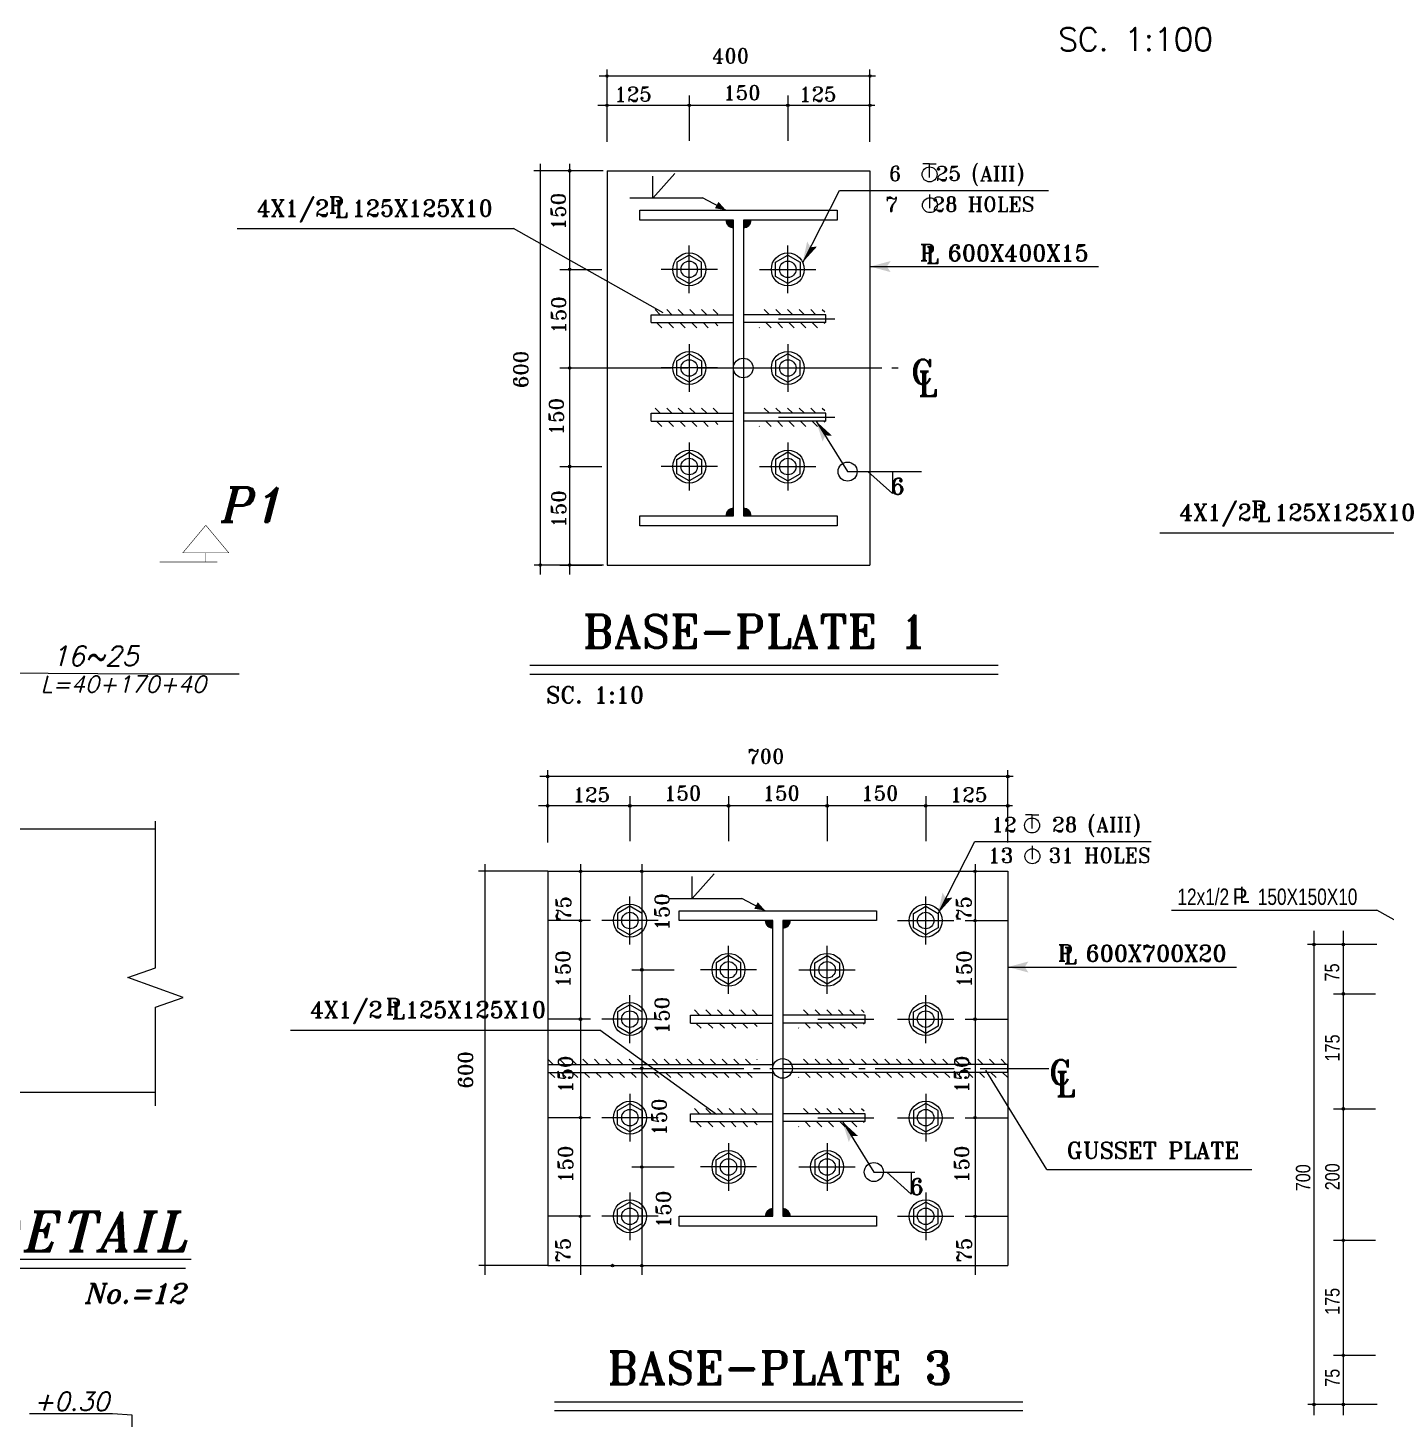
# Model space of a CAD drawing. Header units: inches. Extents: x 1387 to 2676, y -3554 to -2136.
# Drawn here: x 2546.62 to 2567.29, y -2249.72 to -2228.55 of the extents above; entities that cross this region are included whole.
import ezdxf
from ezdxf.enums import TextEntityAlignment as Align

# ---------------------------------------------------------------- set-up
doc = ezdxf.new("R2010")
doc.units = ezdxf.units.IN
doc.header["$MEASUREMENT"] = 0
doc.linetypes.add('ACAD_ISO04W100', pattern=[30, 24, -3, 0, -3])
doc.linetypes.add('HIDDEN', pattern=[0.375, 0.25, -0.125])
for name, color, linetype in [('1R', 1, 'Continuous'), ('2Y', 2, 'Continuous'), ('3', 3, 'HIDDEN'), ('3G', 3, 'Continuous'), ('4C', 4, 'Continuous'), ('6M', 6, 'Continuous'), ('Layer1', 1, 'ACAD_ISO04W100'), ('SAZE_DRAWINGS', 7, 'Continuous')]:
    doc.layers.add(name, color=color, linetype=linetype)
doc.styles.add('ITALICT', font='italict')
doc.styles.add('ROMANS', font='ROMANS')
doc.styles.add('ROMANT', font='romant')
doc.styles.add('SAZE_STYLE', font='romansp.shx', dxfattribs={"oblique": 15})
doc.styles.add('SAZE_STYLE1', font='romant.shx', dxfattribs={"oblique": 15})
doc.styles.get("Standard").update_dxf_attribs({"font": 'arial.ttf'})
doc.dimstyles.new('SAZE_DIM_STYLE', dxfattribs={"dimtxt": 0.22, "dimasz": 0.2, "dimexe": 0.1, "dimexo": 0.05, "dimgap": 0.05, "dimtad": 1, "dimzin": 0, "dimdsep": 46, "dimtxsty": 'ROMANS', "dimcen": 2.5, "dimclrd": 1, "dimclre": 1, "dimclrt": 3, "dimadec": 0, "dimazin": 0, "dimtfac": 1, "dimtix": 1, "dimtmove": 1, "dimatfit": 3, "dimfxl": 1, "dimarcsym": 0})
pattern_1 = [(135, (1949.84518, -2718.42134), (-0.088388348, -0.088388348), [])]

msp = doc.modelspace()

# ---------------------------------------------------------------- hatches: boundary and pattern name
for points in [[(2557.35868218, -2231.47253307), (2557.24391989, -2231.47253307, 0.4144144444), (2557.35868218, -2231.5873741)], [(2557.50868218, -2231.47253307), (2557.62344447, -2231.47253307, -0.4144144444), (2557.50868218, -2231.5873741)], [(2557.35868218, -2235.9729281), (2557.24391989, -2235.9729281, -0.4144144444), (2557.35868218, -2235.85808707)], [(2557.50868218, -2235.9729281), (2557.62344447, -2235.9729281, 0.4144144444), (2557.50868218, -2235.85808707)], [(2557.956365, -2242.13131258), (2557.84160271, -2242.13131258, 0.4144144444), (2557.956365, -2242.2461536)], [(2558.10636501, -2242.13131258), (2558.2211273, -2242.13131258, -0.4144144444), (2558.10636501, -2242.2461536)], [(2557.956365, -2246.63170761), (2557.84160271, -2246.63170761, -0.4144144444), (2557.956365, -2246.51686658)], [(2558.10636501, -2246.63170761), (2558.2211273, -2246.63170761, 0.4144144444), (2558.10636501, -2246.51686658)]]:
    msp.add_hatch(color=1).paths.add_polyline_path(points)
at = {"layer": '1R'}
h = msp.add_hatch(color=256, dxfattribs=at)
h.paths.add_polyline_path([(2557.1292063, -2231.19454932), (2557.10189598, -2231.24303515), (2557.24303398, -2231.32253307)])
h.paths.add_polyline_path([(2557.10189598, -2231.24303515), (2557.07458567, -2231.29152097), (2557.24303398, -2231.32253307)])
h = msp.add_hatch(dxfattribs=at)
h.set_pattern_fill('ANSI31', color=256, angle=90, style=0)
h.set_pattern_definition([(135, (1949.1775, -2707.01256), (-0.088388348, -0.088388348), [])])
h.paths.add_polyline_path([(2556.39627627, -2233.11253307), (2556.44138803, -2233.03253307), (2556.1209449, -2233.03253307), (2556.1209449, -2233.11253307)])
h.paths.add_polyline_path([(2557.1209449, -2232.91253307), (2557.1209449, -2232.83253307), (2556.1209449, -2232.83253307), (2556.1209449, -2232.91253307)])
h.paths.add_polyline_path([(2556.44138803, -2233.03253307), (2556.39627627, -2233.11253307), (2557.1209449, -2233.11253307), (2557.1209449, -2233.03253307)])
h = msp.add_hatch(dxfattribs=at)
h.set_pattern_fill('ANSI31', color=256, angle=90, style=0)
h.set_pattern_definition([(135, (1949.2475, -2707.01256), (-0.088388348, -0.088388348), [])])
h.paths.add_polyline_path([(2558.47108809, -2233.11253307), (2558.42597633, -2233.03253307), (2558.74641946, -2233.03253307), (2558.74641946, -2233.11253307)])
h.paths.add_polyline_path([(2557.74641946, -2232.91253307), (2557.74641946, -2232.83253307), (2558.74641946, -2232.83253307), (2558.74641946, -2232.91253307)])
h.paths.add_polyline_path([(2558.42597633, -2233.03253307), (2558.47108809, -2233.11253307), (2557.74641946, -2233.11253307), (2557.74641946, -2233.03253307)])
h = msp.add_hatch(dxfattribs=at)
h.set_pattern_fill('ANSI31', color=256, angle=90, style=0)
h.set_pattern_definition([(135, (1949.1775, -2708.51256), (-0.088388348, -0.088388348), [])])
h.paths.add_polyline_path([(2556.39627627, -2234.61253307), (2556.44138803, -2234.53253307), (2556.1209449, -2234.53253307), (2556.1209449, -2234.61253307)])
h.paths.add_polyline_path([(2557.1209449, -2234.41253307), (2557.1209449, -2234.33253307), (2556.1209449, -2234.33253307), (2556.1209449, -2234.41253307)])
h.paths.add_polyline_path([(2556.44138803, -2234.53253307), (2556.39627627, -2234.61253307), (2557.1209449, -2234.61253307), (2557.1209449, -2234.53253307)])
h = msp.add_hatch(dxfattribs=at)
h.set_pattern_fill('ANSI31', color=256, angle=90, style=0)
h.set_pattern_definition([(135, (1949.2475, -2708.51256), (-0.088388348, -0.088388348), [])])
h.paths.add_polyline_path([(2558.47108809, -2234.61253307), (2558.42597633, -2234.53253307), (2558.74641946, -2234.53253307), (2558.74641946, -2234.61253307)])
h.paths.add_polyline_path([(2557.74641946, -2234.41253307), (2557.74641946, -2234.33253307), (2558.74641946, -2234.33253307), (2558.74641946, -2234.41253307)])
h.paths.add_polyline_path([(2558.42597633, -2234.53253307), (2558.47108809, -2234.61253307), (2557.74641946, -2234.61253307), (2557.74641946, -2234.53253307)])
h = msp.add_hatch(color=256, dxfattribs=at)
h.paths.add_polyline_path([(2557.72688912, -2241.85332882), (2557.69957881, -2241.90181465), (2557.84071681, -2241.98131258)])
h.paths.add_polyline_path([(2557.69957881, -2241.90181465), (2557.6722685, -2241.95030048), (2557.84071681, -2241.98131258)])
h = msp.add_hatch(dxfattribs=at)
h.set_pattern_fill('ANSI31', color=256, angle=90, style=0)
h.set_pattern_definition([(135, (1949.77518, -2717.67134), (-0.088388348, -0.088388348), [])])
h.paths.add_polyline_path([(2556.99395909, -2243.77131258), (2557.03907086, -2243.69131258), (2556.71862773, -2243.69131258), (2556.71862773, -2243.77131258)])
h.paths.add_polyline_path([(2557.71862773, -2243.57131258), (2557.71862773, -2243.49131258), (2556.71862773, -2243.49131258), (2556.71862773, -2243.57131258)])
h.paths.add_polyline_path([(2557.03907086, -2243.69131258), (2556.99395909, -2243.77131258), (2557.71862773, -2243.77131258), (2557.71862773, -2243.69131258)])
h = msp.add_hatch(dxfattribs=at)
h.set_pattern_fill('ANSI31', color=256, angle=90, style=0)
h.set_pattern_definition([(135, (1949.84518, -2717.67134), (-0.088388348, -0.088388348), [])])
h.paths.add_polyline_path([(2559.06877092, -2243.77131258), (2559.02365916, -2243.69131258), (2559.34410228, -2243.69131258), (2559.34410228, -2243.77131258)])
h.paths.add_polyline_path([(2558.34410228, -2243.57131258), (2558.34410228, -2243.49131258), (2559.34410228, -2243.49131258), (2559.34410228, -2243.57131258)])
h.paths.add_polyline_path([(2559.02365916, -2243.69131258), (2559.06877092, -2243.77131258), (2558.34410228, -2243.77131258), (2558.34410228, -2243.69131258)])
h = msp.add_hatch(dxfattribs=at)
h.set_pattern_fill('ANSI31', color=256, angle=90, style=0)
h.set_pattern_definition(pattern_1)
h.paths.add_polyline_path([(2556.99395909, -2244.52131258), (2557.03907085, -2244.44131258), (2554.531365, -2244.44131258), (2554.531365, -2244.52131258)])
h.paths.add_polyline_path([(2557.71862773, -2244.32131258), (2557.71862773, -2244.24131258), (2554.531365, -2244.24131258), (2554.531365, -2244.32131258)])
h.paths.add_polyline_path([(2557.03907085, -2244.44131258), (2556.99395909, -2244.52131258), (2557.71862773, -2244.52131258), (2557.71862773, -2244.44131258)])
h = msp.add_hatch(dxfattribs=at)
h.set_pattern_fill('ANSI31', color=256, angle=90, style=0)
h.set_pattern_definition(pattern_1)
h.paths.add_polyline_path([(2559.06877092, -2244.52131258), (2559.02365916, -2244.44131258), (2561.531365, -2244.44131258), (2561.531365, -2244.52131258)])
h.paths.add_polyline_path([(2558.34410228, -2244.32131258), (2558.34410228, -2244.24131258), (2561.531365, -2244.24131258), (2561.531365, -2244.32131258)])
h.paths.add_polyline_path([(2559.02365916, -2244.44131258), (2559.06877092, -2244.52131258), (2558.34410228, -2244.52131258), (2558.34410228, -2244.44131258)])
h = msp.add_hatch(dxfattribs=at)
h.set_pattern_fill('ANSI31', color=256, angle=90, style=0)
h.set_pattern_definition([(135, (1949.77518, -2719.17134), (-0.088388348, -0.088388348), [])])
h.paths.add_polyline_path([(2556.99395909, -2245.27131258), (2557.03907086, -2245.19131258), (2556.71862773, -2245.19131258), (2556.71862773, -2245.27131258)])
h.paths.add_polyline_path([(2557.71862773, -2245.07131258), (2557.71862773, -2244.99131258), (2556.71862773, -2244.99131258), (2556.71862773, -2245.07131258)])
h.paths.add_polyline_path([(2557.03907086, -2245.19131258), (2556.99395909, -2245.27131258), (2557.71862773, -2245.27131258), (2557.71862773, -2245.19131258)])
h = msp.add_hatch(dxfattribs=at)
h.set_pattern_fill('ANSI31', color=256, angle=90, style=0)
h.set_pattern_definition([(135, (1949.84518, -2719.17134), (-0.088388348, -0.088388348), [])])
h.paths.add_polyline_path([(2559.06877092, -2245.27131258), (2559.02365916, -2245.19131258), (2559.34410228, -2245.19131258), (2559.34410228, -2245.27131258)])
h.paths.add_polyline_path([(2558.34410228, -2245.07131258), (2558.34410228, -2244.99131258), (2559.34410228, -2244.99131258), (2559.34410228, -2245.07131258)])
h.paths.add_polyline_path([(2559.02365916, -2245.19131258), (2559.06877092, -2245.27131258), (2558.34410228, -2245.27131258), (2558.34410228, -2245.19131258)])

# ---------------------------------------------------------------- linework, layer by layer
for centre in [(2557.50552928, -2233.72253307), (2558.10321211, -2244.38131258)]:
    msp.add_circle(centre, 0.14925992)
for p, q in [((2555.43368218, -2230.28253143), (2555.43368218, -2229.18202365)), ((2559.43368218, -2230.28253143), (2559.43368218, -2229.18202365)), ((2559.51521309, -2229.28119253), (2555.31254003, -2229.28119253)), ((2556.68368218, -2229.57755636), (2556.68368218, -2230.26516253)), ((2558.18368218, -2229.57755636), (2558.18368218, -2230.26516253)), ((2559.50653445, -2229.72700043), (2555.29518276, -2229.72700043)), ((2555.37328009, -2230.72253307), (2554.31935815, -2230.72253307)), ((2554.41852703, -2230.61645284), (2554.41852703, -2236.8660764)), ((2554.86433493, -2230.61645284), (2554.86433493, -2236.8660764)), ((2555.78148402, -2231.13581044), (2556.8877936, -2231.13581044)), ((2557.24303398, -2231.32253307), (2556.8877936, -2231.13581044)), ((2558.41019432, -2232.11514966), (2558.97074328, -2231.02203968)), ((2558.97074328, -2231.02203968), (2562.15192959, -2231.02203968)), ((2549.80626069, -2231.60192511), (2554.01280306, -2231.60192511)), ((2556.28685241, -2232.88425484), (2554.01280306, -2231.60192511)), ((2556.68368218, -2232.58635376), (2556.68368218, -2231.85871238)), ((2558.18368218, -2232.58635376), (2558.18368218, -2231.85871238)), ((2559.43368218, -2232.17964443), (2562.9120888, -2232.17964443)), ((2554.71489085, -2232.22253307), (2555.3559112, -2232.22253307)), ((2557.11206581, -2232.22253307), (2556.25529855, -2232.22253307)), ((2557.75529855, -2232.22253307), (2558.61206581, -2232.22253307)), ((2558.04029855, -2232.97253307), (2558.89706581, -2232.97253307)), ((2556.68368218, -2233.35871238), (2556.68368218, -2234.08635376)), ((2558.18368218, -2233.35871238), (2558.18368218, -2234.08635376)), ((2554.71489085, -2233.72253307), (2555.3559112, -2233.72253307)), ((2557.11206581, -2233.72253307), (2556.25529855, -2233.72253307)), ((2557.75529855, -2233.72253307), (2558.61206581, -2233.72253307)), ((2558.04029855, -2234.47253307), (2558.89706581, -2234.47253307)), ((2558.6152717, -2234.53253307), (2559.09344946, -2235.29935737)), ((2556.68368218, -2234.85871238), (2556.68368218, -2235.58635376)), ((2558.18368218, -2234.85871238), (2558.18368218, -2235.58635376)), ((2554.71489085, -2235.22253307), (2555.3559112, -2235.22253307)), ((2557.11206581, -2235.22253307), (2556.25529855, -2235.22253307)), ((2557.75529855, -2235.22253307), (2558.61206581, -2235.22253307)), ((2559.09344946, -2235.29935737), (2560.21716226, -2235.29935737)), ((2563.84117251, -2236.23036457), (2568.54771487, -2236.23036457)), ((2555.37853461, -2236.72253307), (2554.32461266, -2236.72253307)), ((2554.71489085, -2236.72253307), (2555.3559112, -2236.72253307)), ((2561.61289592, -2239.93997204), (2554.41022286, -2239.93997204)), ((2554.531365, -2240.94131093), (2554.531365, -2239.84080316)), ((2561.531365, -2240.94131093), (2561.531365, -2239.84080316)), ((2555.781365, -2240.23633586), (2555.781365, -2240.92394204)), ((2557.281365, -2240.23633586), (2557.281365, -2240.92394204)), ((2558.781365, -2240.23633586), (2558.781365, -2240.92394204)), ((2560.281365, -2240.23633586), (2560.281365, -2240.92394204)), ((2561.60421728, -2240.38577994), (2554.39286558, -2240.38577994)), ((2560.46937274, -2242.02276626), (2561.0299217, -2240.92965628)), ((2561.0299217, -2240.92965628), (2563.71110801, -2240.92965628)), ((2553.57661194, -2241.27523235), (2553.57661194, -2247.52485591)), ((2555.03041929, -2241.27523235), (2555.03041929, -2247.52485591)), ((2555.96201775, -2241.27523235), (2555.96201775, -2247.52485591)), ((2561.03231071, -2241.27523235), (2561.03231071, -2247.52485591)), ((2554.531365, -2241.38131258), (2553.47744306, -2241.38131258)), ((2555.781365, -2242.49513327), (2555.781365, -2241.76749189)), ((2556.37916685, -2241.79458995), (2557.48547643, -2241.79458995)), ((2557.84071681, -2241.98131258), (2557.48547643, -2241.79458995)), ((2560.281365, -2242.49513327), (2560.281365, -2241.76749189)), ((2555.17986337, -2242.13131258), (2554.53884302, -2242.13131258)), ((2556.20974863, -2242.13131258), (2555.35298138, -2242.13131258)), ((2559.85298138, -2242.13131258), (2560.70974863, -2242.13131258)), ((2560.88286664, -2242.13131258), (2561.52388698, -2242.13131258)), ((2564.02193351, -2241.97102414), (2567.14422083, -2241.97102414)), ((2569.41827017, -2243.25335386), (2567.14422083, -2241.97102414)), ((2557.281365, -2243.24513327), (2557.281365, -2242.51749189)), ((2558.781365, -2243.24513327), (2558.781365, -2242.51749189)), ((2567.14295268, -2242.49605012), (2566.08903073, -2242.49605012)), ((2555.81257368, -2242.88131258), (2556.45359402, -2242.88131258)), ((2557.70974863, -2242.88131258), (2556.85298138, -2242.88131258)), ((2558.35298138, -2242.88131258), (2559.20974863, -2242.88131258)), ((2561.531365, -2242.83842393), (2565.00977163, -2242.83842393)), ((2555.781365, -2243.99513327), (2555.781365, -2243.26749189)), ((2560.281365, -2243.99513327), (2560.281365, -2243.26749189)), ((2566.48456344, -2243.24605012), (2567.12558379, -2243.24605012)), ((2555.17986337, -2243.63131258), (2554.53884302, -2243.63131258)), ((2556.20974863, -2243.63131258), (2555.35298138, -2243.63131258)), ((2558.63798138, -2243.63131258), (2559.49474863, -2243.63131258)), ((2559.85298138, -2243.63131258), (2560.70974863, -2243.63131258)), ((2560.88286664, -2243.63131258), (2561.52388698, -2243.63131258)), ((2550.61729885, -2243.79879101), (2555.32384121, -2243.79879101)), ((2557.09789056, -2245.08112073), (2555.32384121, -2243.79879101)), ((2555.81257368, -2244.38131258), (2556.45359402, -2244.38131258)), ((2562.12612728, -2245.92122179, 0.00000016), (2561.19811293, -2244.40659768, 0.00000016)), ((2555.781365, -2244.76749189), (2555.781365, -2245.49513327)), ((2560.281365, -2244.76749189), (2560.281365, -2245.49513327)), ((2566.48456344, -2244.99605012), (2567.12558379, -2244.99605012)), ((2555.17986337, -2245.13131258), (2554.53884302, -2245.13131258)), ((2556.20974863, -2245.13131258), (2555.35298138, -2245.13131258)), ((2558.63798138, -2245.13131258), (2559.49474863, -2245.13131258)), ((2559.01402024, -2245.19131258), (2559.49219801, -2245.95813688)), ((2559.85298138, -2245.13131258), (2560.70974863, -2245.13131258)), ((2560.88286664, -2245.13131258), (2561.52388698, -2245.13131258)), ((2557.281365, -2245.51749189), (2557.281365, -2246.24513327)), ((2558.781365, -2245.51749189), (2558.781365, -2246.24513327)), ((2555.81257368, -2245.88131258), (2556.45359402, -2245.88131258)), ((2557.70974863, -2245.88131258), (2556.85298138, -2245.88131258)), ((2558.35298138, -2245.88131258), (2559.20974863, -2245.88131258)), ((2559.49219801, -2245.95813688), (2560.1159108, -2245.95813688)), ((2562.12612728, -2245.92122179, 0.00000016), (2565.24332396, -2245.92122179, 0.00000016)), ((2555.781365, -2246.26749189), (2555.781365, -2246.99513327)), ((2560.281365, -2246.26749189), (2560.281365, -2246.99513327)), ((2555.17986337, -2246.63131258), (2554.53884302, -2246.63131258)), ((2556.20974863, -2246.63131258), (2555.35298138, -2246.63131258)), ((2559.85298138, -2246.63131258), (2560.70974863, -2246.63131258)), ((2560.88286664, -2246.63131258), (2561.52388698, -2246.63131258)), ((2566.48456344, -2246.99605012), (2567.12558379, -2246.99605012)), ((2554.53661952, -2247.38131258), (2553.48269757, -2247.38131258)), ((2555.81257368, -2247.38131258), (2556.45359402, -2247.38131258)), ((2566.48456344, -2248.74605012), (2567.12558379, -2248.74605012)), ((2567.1482072, -2249.49605012), (2566.09428525, -2249.49605012))]:
    msp.add_line(p, q, dxfattribs=at)
at = {"layer": '2Y'}
for p, q in [((2556.12986844, -2231.13668277), (2556.46487363, -2230.76198025)), ((2556.12986844, -2231.13668277), (2556.12986844, -2230.80167758)), ((2556.68368218, -2232.00544044), (2556.49567444, -2232.11398675)), ((2556.49567444, -2232.11398675), (2556.49567444, -2232.33107939)), ((2556.87168992, -2232.11398675), (2556.68368218, -2232.00544044)), ((2556.87168992, -2232.33107939), (2556.87168992, -2232.11398675)), ((2557.99567444, -2232.11398675), (2558.18368218, -2232.00544044)), ((2557.99567444, -2232.33107939), (2557.99567444, -2232.11398675)), ((2558.18368218, -2232.00544044), (2558.37168992, -2232.11398675)), ((2558.37168992, -2232.11398675), (2558.37168992, -2232.33107939)), ((2556.49567444, -2232.33107939), (2556.68368218, -2232.43962571)), ((2556.68368218, -2232.43962571), (2556.87168992, -2232.33107939)), ((2558.18368218, -2232.43962571), (2557.99567444, -2232.33107939)), ((2558.37168992, -2232.33107939), (2558.18368218, -2232.43962571)), ((2556.49567444, -2233.61398675), (2556.68368218, -2233.50544044)), ((2556.49567444, -2233.83107939), (2556.49567444, -2233.61398675)), ((2556.68368218, -2233.50544044), (2556.87168992, -2233.61398675)), ((2556.87168992, -2233.61398675), (2556.87168992, -2233.83107939)), ((2558.18368218, -2233.50544044), (2557.99567444, -2233.61398675)), ((2557.99567444, -2233.61398675), (2557.99567444, -2233.83107939)), ((2558.37168992, -2233.61398675), (2558.18368218, -2233.50544044)), ((2558.37168992, -2233.83107939), (2558.37168992, -2233.61398675)), ((2556.68368218, -2233.93962571), (2556.49567444, -2233.83107939)), ((2556.87168992, -2233.83107939), (2556.68368218, -2233.93962571)), ((2557.99567444, -2233.83107939), (2558.18368218, -2233.93962571)), ((2558.18368218, -2233.93962571), (2558.37168992, -2233.83107939)), ((2556.49567444, -2235.11398675), (2556.68368218, -2235.00544044)), ((2556.49567444, -2235.33107939), (2556.49567444, -2235.11398675)), ((2556.68368218, -2235.00544044), (2556.87168992, -2235.11398675)), ((2556.87168992, -2235.11398675), (2556.87168992, -2235.33107939)), ((2558.18368218, -2235.00544044), (2557.99567444, -2235.11398675)), ((2557.99567444, -2235.11398675), (2557.99567444, -2235.33107939)), ((2558.37168992, -2235.11398675), (2558.18368218, -2235.00544044)), ((2558.37168992, -2235.33107939), (2558.37168992, -2235.11398675)), ((2556.68368218, -2235.43962571), (2556.49567444, -2235.33107939)), ((2556.87168992, -2235.33107939), (2556.68368218, -2235.43962571)), ((2557.99567444, -2235.33107939), (2558.18368218, -2235.43962571)), ((2558.18368218, -2235.43962571), (2558.37168992, -2235.33107939)), ((2556.72755126, -2241.79546228), (2557.06255646, -2241.42075976)), ((2556.72755126, -2241.79546228), (2556.72755126, -2241.46045709)), ((2555.781365, -2241.91421994), (2555.59335727, -2242.02276626)), ((2555.96937274, -2242.02276626), (2555.781365, -2241.91421994)), ((2560.09335727, -2242.02276626), (2560.281365, -2241.91421994)), ((2560.281365, -2241.91421994), (2560.46937274, -2242.02276626)), ((2555.59335727, -2242.02276626), (2555.59335727, -2242.2398589)), ((2555.96937274, -2242.2398589), (2555.96937274, -2242.02276626)), ((2560.09335727, -2242.2398589), (2560.09335727, -2242.02276626)), ((2560.46937274, -2242.02276626), (2560.46937274, -2242.2398589)), ((2555.59335727, -2242.2398589), (2555.781365, -2242.34840521)), ((2555.781365, -2242.34840521), (2555.96937274, -2242.2398589)), ((2560.281365, -2242.34840521), (2560.09335727, -2242.2398589)), ((2560.46937274, -2242.2398589), (2560.281365, -2242.34840521)), ((2557.281365, -2242.66421994), (2557.09335727, -2242.77276626)), ((2557.09335727, -2242.77276626), (2557.09335727, -2242.9898589)), ((2557.46937274, -2242.77276626), (2557.281365, -2242.66421994)), ((2557.46937274, -2242.9898589), (2557.46937274, -2242.77276626)), ((2558.59335727, -2242.77276626), (2558.781365, -2242.66421994)), ((2558.59335727, -2242.9898589), (2558.59335727, -2242.77276626)), ((2558.781365, -2242.66421994), (2558.96937274, -2242.77276626)), ((2558.96937274, -2242.77276626), (2558.96937274, -2242.9898589)), ((2557.09335727, -2242.9898589), (2557.281365, -2243.09840521)), ((2557.281365, -2243.09840521), (2557.46937274, -2242.9898589)), ((2558.781365, -2243.09840521), (2558.59335727, -2242.9898589)), ((2558.96937274, -2242.9898589), (2558.781365, -2243.09840521)), ((2555.781365, -2243.41421994), (2555.59335727, -2243.52276626)), ((2555.96937274, -2243.52276626), (2555.781365, -2243.41421994)), ((2560.09335727, -2243.52276626), (2560.281365, -2243.41421994)), ((2560.281365, -2243.41421994), (2560.46937274, -2243.52276626)), ((2555.59335727, -2243.52276626), (2555.59335727, -2243.7398589)), ((2555.96937274, -2243.7398589), (2555.96937274, -2243.52276626)), ((2560.09335727, -2243.7398589), (2560.09335727, -2243.52276626)), ((2560.46937274, -2243.52276626), (2560.46937274, -2243.7398589)), ((2555.59335727, -2243.7398589), (2555.781365, -2243.84840521)), ((2555.781365, -2243.84840521), (2555.96937274, -2243.7398589)), ((2560.281365, -2243.84840521), (2560.09335727, -2243.7398589)), ((2560.46937274, -2243.7398589), (2560.281365, -2243.84840521)), ((2555.59335727, -2245.02276626), (2555.781365, -2244.91421994)), ((2555.59335727, -2245.2398589), (2555.59335727, -2245.02276626)), ((2555.781365, -2244.91421994), (2555.96937274, -2245.02276626)), ((2555.96937274, -2245.02276626), (2555.96937274, -2245.2398589)), ((2560.281365, -2244.91421994), (2560.09335727, -2245.02276626)), ((2560.09335727, -2245.02276626), (2560.09335727, -2245.2398589)), ((2560.46937274, -2245.02276626), (2560.281365, -2244.91421994)), ((2560.46937274, -2245.2398589), (2560.46937274, -2245.02276626)), ((2555.781365, -2245.34840521), (2555.59335727, -2245.2398589)), ((2555.96937274, -2245.2398589), (2555.781365, -2245.34840521)), ((2560.09335727, -2245.2398589), (2560.281365, -2245.34840521)), ((2560.281365, -2245.34840521), (2560.46937274, -2245.2398589)), ((2557.09335727, -2245.77276626), (2557.281365, -2245.66421994)), ((2557.281365, -2245.66421994), (2557.46937274, -2245.77276626)), ((2558.781365, -2245.66421994), (2558.59335727, -2245.77276626)), ((2558.96937274, -2245.77276626), (2558.781365, -2245.66421994)), ((2557.09335727, -2245.9898589), (2557.09335727, -2245.77276626)), ((2557.46937274, -2245.77276626), (2557.46937274, -2245.9898589)), ((2558.59335727, -2245.77276626), (2558.59335727, -2245.9898589)), ((2558.96937274, -2245.9898589), (2558.96937274, -2245.77276626)), ((2557.281365, -2246.09840521), (2557.09335727, -2245.9898589)), ((2557.46937274, -2245.9898589), (2557.281365, -2246.09840521)), ((2558.59335727, -2245.9898589), (2558.781365, -2246.09840521)), ((2558.781365, -2246.09840521), (2558.96937274, -2245.9898589)), ((2555.59335727, -2246.52276626), (2555.781365, -2246.41421994)), ((2555.59335727, -2246.7398589), (2555.59335727, -2246.52276626)), ((2555.781365, -2246.41421994), (2555.96937274, -2246.52276626)), ((2555.96937274, -2246.52276626), (2555.96937274, -2246.7398589)), ((2560.281365, -2246.41421994), (2560.09335727, -2246.52276626)), ((2560.09335727, -2246.52276626), (2560.09335727, -2246.7398589)), ((2560.46937274, -2246.52276626), (2560.281365, -2246.41421994)), ((2560.46937274, -2246.7398589), (2560.46937274, -2246.52276626)), ((2555.781365, -2246.84840521), (2555.59335727, -2246.7398589)), ((2555.96937274, -2246.7398589), (2555.781365, -2246.84840521)), ((2560.09335727, -2246.7398589), (2560.281365, -2246.84840521)), ((2560.281365, -2246.84840521), (2560.46937274, -2246.7398589))]:
    msp.add_line(p, q, dxfattribs=at)
for centre, radius in [((2556.68368218, -2232.22253307), 0.25067698), ((2558.18368218, -2232.22253307), 0.25067698), ((2556.68368218, -2232.22253307), 0.12533849), ((2558.18368218, -2232.22253307), 0.12533849), ((2556.68368218, -2233.72253307), 0.25067698), ((2558.18368218, -2233.72253307), 0.25067698), ((2556.68368218, -2233.72253307), 0.12533849), ((2558.18368218, -2233.72253307), 0.12533849), ((2556.68368218, -2235.22253307), 0.25067698), ((2556.68368218, -2235.22253307), 0.12533849), ((2558.18368218, -2235.22253307), 0.25067698), ((2558.18368218, -2235.22253307), 0.12533849), ((2555.781365, -2242.13131258), 0.25067698), ((2560.281365, -2242.13131258), 0.25067698), ((2555.781365, -2242.13131258), 0.12533849), ((2560.281365, -2242.13131258), 0.12533849), ((2557.281365, -2242.88131258), 0.25067698), ((2557.281365, -2242.88131258), 0.12533849), ((2558.781365, -2242.88131258), 0.25067698), ((2558.781365, -2242.88131258), 0.12533849), ((2555.781365, -2243.63131258), 0.25067698), ((2560.281365, -2243.63131258), 0.25067698), ((2555.781365, -2243.63131258), 0.12533849), ((2560.281365, -2243.63131258), 0.12533849), ((2555.781365, -2245.13131258), 0.25067698), ((2560.281365, -2245.13131258), 0.25067698), ((2555.781365, -2245.13131258), 0.12533849), ((2560.281365, -2245.13131258), 0.12533849), ((2557.281365, -2245.88131258), 0.25067698), ((2557.281365, -2245.88131258), 0.12533849), ((2558.781365, -2245.88131258), 0.25067698), ((2558.781365, -2245.88131258), 0.12533849), ((2555.781365, -2246.63131258), 0.25067698), ((2560.281365, -2246.63131258), 0.25067698), ((2555.781365, -2246.63131258), 0.12533849), ((2560.281365, -2246.63131258), 0.12533849)]:
    msp.add_circle(centre, radius, dxfattribs=at)
at = {"layer": '3'}
for points in [[(2558.6152717, -2234.53253307), (2558.75352782, -2234.74945529), (2558.85472377, -2234.75183838)], [(2558.6152717, -2234.53253307), (2558.75352782, -2234.74945529), (2558.71295773, -2234.84219346)], [(2559.01402024, -2245.19131258), (2559.15227637, -2245.4082348), (2559.25347232, -2245.41061789)], [(2559.01402024, -2245.19131258), (2559.15227637, -2245.4082348), (2559.11170628, -2245.50097296)]]:
    msp.add_solid(points, dxfattribs=at)
at = {"layer": '3G'}
for p, q in [((2555.43368218, -2230.72253307), (2555.43368218, -2236.72253307)), ((2555.43368218, -2230.72253307), (2559.43368218, -2230.72253307)), ((2559.43368218, -2230.72253307), (2559.43368218, -2236.72253307)), ((2560.34060183, -2230.61645182), (2560.23974183, -2230.61645182)), ((2560.34060183, -2230.82289942), (2560.34060183, -2230.61645182)), ((2560.34060183, -2230.61645182), (2560.44146183, -2230.61645182)), ((2560.34619866, -2231.29156736), (2560.34619866, -2231.08511976)), ((2556.10377744, -2232.91253307), (2557.35868218, -2232.91253307)), ((2556.10377744, -2233.03253307), (2556.10377744, -2232.91253307)), ((2556.10377744, -2233.03253307), (2557.35868218, -2233.03253307)), ((2558.76358692, -2232.91253307), (2557.50868218, -2232.91253307)), ((2558.76358692, -2233.03253307), (2557.50868218, -2233.03253307)), ((2558.76358692, -2233.03253307), (2558.76358692, -2232.91253307)), ((2556.10377744, -2234.41253307), (2557.35868218, -2234.41253307)), ((2556.10377744, -2234.53253307), (2556.10377744, -2234.41253307)), ((2556.10377744, -2234.53253307), (2557.35868218, -2234.53253307)), ((2558.76358692, -2234.41253307), (2557.50868218, -2234.41253307)), ((2558.76358692, -2234.53253307), (2557.50868218, -2234.53253307)), ((2558.76358692, -2234.53253307), (2558.76358692, -2234.41253307)), ((2559.77394774, -2235.63436257), (2559.39924522, -2235.29935737)), ((2559.77394774, -2235.29935737), (2559.77394774, -2235.63436257)), ((2555.43368218, -2236.72253307), (2559.43368218, -2236.72253307)), ((2554.25969037, -2238.24628322), (2561.38522, -2238.24628322)), ((2554.25969037, -2238.38069661), (2561.38522, -2238.38069661)), ((2561.89978025, -2240.52406842), (2561.79892025, -2240.52406842)), ((2561.89978025, -2240.73051602), (2561.89978025, -2240.52406842)), ((2561.89978025, -2240.52406842), (2562.00064024, -2240.52406842)), ((2561.90537708, -2241.19918396), (2561.90537708, -2240.99273636)), ((2554.531365, -2241.38131258), (2561.531365, -2241.38131258)), ((2554.531365, -2241.38131258), (2554.531365, -2247.38131258)), ((2561.531365, -2241.38131258), (2561.531365, -2247.38131258)), ((2556.70146026, -2243.57131258), (2557.956365, -2243.57131258)), ((2556.70146026, -2243.69131258), (2556.70146026, -2243.57131258)), ((2559.36126974, -2243.57131258), (2558.10636501, -2243.57131258)), ((2559.36126974, -2243.69131258), (2559.36126974, -2243.57131258)), ((2556.70146026, -2243.69131258), (2557.956365, -2243.69131258)), ((2559.36126974, -2243.69131258), (2558.10636501, -2243.69131258)), ((2554.531365, -2244.32131258), (2557.956365, -2244.32131258)), ((2554.531365, -2244.44131258), (2557.956365, -2244.44131258)), ((2561.531365, -2244.32131258), (2558.10636501, -2244.32131258)), ((2561.531365, -2244.44131258), (2558.10636501, -2244.44131258)), ((2561.531365, -2244.44131258), (2561.531365, -2244.32131258)), ((2556.70146026, -2245.07131258), (2557.956365, -2245.07131258)), ((2556.70146026, -2245.19131258), (2556.70146026, -2245.07131258)), ((2559.36126974, -2245.07131258), (2558.10636501, -2245.07131258)), ((2559.36126974, -2245.19131258), (2559.36126974, -2245.07131258)), ((2556.70146026, -2245.19131258), (2557.956365, -2245.19131258)), ((2559.36126974, -2245.19131258), (2558.10636501, -2245.19131258)), ((2560.0626017, -2246.29314208), (2559.68789918, -2245.95813688)), ((2560.0626017, -2245.95813688), (2560.0626017, -2246.29314208)), ((2539.8563789, -2247.41917287), (2549.01811543, -2247.41917287)), ((2554.531365, -2247.38131258), (2561.531365, -2247.38131258)), ((2554.63252994, -2249.45417208), (2561.75805957, -2249.45417208)), ((2554.63252994, -2249.58858547), (2561.75805957, -2249.58858547))]:
    msp.add_line(p, q, dxfattribs=at)
for points in [[(2555.93368218, -2236.12253307), (2555.93368218, -2235.97253307), (2557.35868218, -2235.97253307), (2557.35868218, -2231.47253307), (2555.93368218, -2231.47253307), (2555.93368218, -2231.32253307), (2558.93368218, -2231.32253307), (2558.93368218, -2231.47253307), (2557.50868218, -2231.47253307), (2557.50868218, -2235.97253307), (2558.93368218, -2235.97253307), (2558.93368218, -2236.12253307)], [(2556.531365, -2246.78131258), (2556.531365, -2246.63131258), (2557.956365, -2246.63131258), (2557.956365, -2242.13131258), (2556.531365, -2242.13131258), (2556.531365, -2241.98131258), (2559.531365, -2241.98131258), (2559.531365, -2242.13131258), (2558.10636501, -2242.13131258), (2558.10636501, -2246.63131258), (2559.531365, -2246.63131258), (2559.531365, -2246.78131258)]]:
    msp.add_lwpolyline(points, close=True, dxfattribs=at)
for centre, radius in [((2560.34060183, -2230.77702217), 0.11354513), ((2560.34619866, -2231.24569012), 0.11354513), ((2559.09344946, -2235.29935737), 0.14531212), ((2561.89978025, -2240.68463877), 0.11354513), ((2561.90537708, -2241.15330672), 0.11354513), ((2559.49219801, -2245.95813688), 0.14531212)]:
    msp.add_circle(centre, radius, dxfattribs=at)
for centre, start, end in [((2557.35868218, -2231.47261178), 180.157926883, 270.157926883), ((2557.50868218, -2231.47261178), 269.842073117, 359.842073117), ((2557.50868218, -2231.47261178), 269.842073117, 359.842073117), ((2557.35868218, -2235.9728494), 89.842073117, 179.842073117), ((2557.35868218, -2235.9728494), 89.842073117, 179.842073117), ((2557.50868218, -2235.9728494), 0.157926883, 90.157926883), ((2557.50868218, -2235.9728494), 0.157926883, 90.157926883), ((2557.50868218, -2235.9728494), 0.157926883, 90.157926883), ((2557.956365, -2242.13139128), 180.157926883, 270.157926883), ((2558.10636501, -2242.13139128), 269.842073117, 359.842073117), ((2558.10636501, -2242.13139128), 269.842073117, 359.842073117), ((2557.956365, -2246.6316289), 89.842073117, 179.842073117), ((2557.956365, -2246.6316289), 89.842073117, 179.842073117), ((2558.10636501, -2246.6316289), 0.157926883, 90.157926883), ((2558.10636501, -2246.6316289), 0.157926883, 90.157926883), ((2558.10636501, -2246.6316289), 0.157926883, 90.157926883)]:
    msp.add_arc(centre, 0.11476232, start, end, dxfattribs=at)
for points in [[(2558.41019432, -2232.11514966), (2558.52757172, -2231.88625547), (2558.47851188, -2231.7977149)], [(2558.41019432, -2232.11514966), (2558.52757172, -2231.88625547), (2558.62810201, -2231.87442502)], [(2559.43368218, -2232.17964443), (2559.69091749, -2232.17964443), (2559.74731684, -2232.09558842)], [(2559.43368218, -2232.17964443), (2559.69091749, -2232.17964443), (2559.74731684, -2232.26370043)], [(2560.46937274, -2242.02276626), (2560.58675014, -2241.79387207), (2560.5376903, -2241.7053315)], [(2560.46937274, -2242.02276626), (2560.58675014, -2241.79387207), (2560.68728043, -2241.78204162)], [(2561.531365, -2242.83842393), (2561.78860031, -2242.83842393), (2561.84499967, -2242.75436793)], [(2561.531365, -2242.83842393), (2561.78860031, -2242.83842393), (2561.84499967, -2242.92247994)]]:
    msp.add_solid(points, dxfattribs=at)
at = {"layer": '6M', "color": 1}
for p, q in [((2566.18819961, -2242.28740197), (2566.18819961, -2249.65842493)), ((2566.63400751, -2242.28740197), (2566.63400751, -2249.65842493))]:
    msp.add_line(p, q, dxfattribs=at)
at = {"layer": '6M'}
for centre in [(2555.43368218, -2229.28119253), (2559.43368218, -2229.28119253), (2555.43368218, -2229.72700043), (2556.68368218, -2229.72700043), (2558.18368218, -2229.72700043), (2559.43368218, -2229.72700043), (2554.86433493, -2230.72253307), (2554.86433493, -2232.22253307), (2554.86433493, -2232.22253307), (2554.86433493, -2233.72253307), (2554.86433493, -2235.22253307), (2554.41852703, -2236.72253307), (2554.86433493, -2236.72253307), (2554.86433493, -2236.72253307), (2554.531365, -2239.93997204), (2561.531365, -2239.93997204), (2554.531365, -2240.38577994), (2555.781365, -2240.38577994), (2557.281365, -2240.38577994), (2558.781365, -2240.38577994), (2560.281365, -2240.38577994), (2561.531365, -2240.38577994), (2555.03041929, -2241.38131258), (2555.96201775, -2241.38131258), (2561.03231071, -2241.38131258), (2555.03041929, -2242.13131258), (2555.03041929, -2242.13131258), (2561.03231071, -2242.13131258), (2561.03231071, -2242.13131258), (2566.18819961, -2242.49605012), (2566.63400751, -2242.49605012), (2555.96201775, -2242.88131258), (2555.96201775, -2242.88131258), (2566.63400751, -2243.24605012), (2555.03041929, -2243.63131258), (2561.03231071, -2243.63131258), (2555.96201775, -2244.38131258), (2555.03041929, -2245.13131258), (2561.03231071, -2245.13131258), (2566.63400751, -2244.99605012), (2555.96201775, -2245.88131258), (2555.03041929, -2246.63131258), (2555.03041929, -2246.63131258), (2561.03231071, -2246.63131258), (2561.03231071, -2246.63131258), (2566.63400751, -2246.99605012), (2555.51620985, -2247.38131258), (2555.96201775, -2247.38131258), (2555.96201775, -2247.38131258), (2566.63400751, -2248.74605012), (2566.18819961, -2249.49605012), (2566.63400751, -2249.49605012)]:
    msp.add_circle(centre, 0.01893972, dxfattribs=at)
at = {"layer": 'Layer1', "ltscale": 0.05}
for p, q in [((2555.21489085, -2233.72253307), (2559.96846756, -2233.72253307)), ((2556.31257368, -2244.38131258), (2562.15588362, -2244.38131258))]:
    msp.add_line(p, q, dxfattribs=at)
at = {"layer": 'SAZE_DRAWINGS', "color": 3}
msp.add_line((2540.56491826, -2244.74164019), (2548.56491826, -2244.74164019), dxfattribs=at)
msp.add_lwpolyline([(2548.56491826, -2240.74164019), (2546.06491826, -2240.74164019), (2546.06491826, -2233.24164019)], dxfattribs=at)
at = {"layer": 'SAZE_DRAWINGS', "color": 3, "const_width": 0.00875}
msp.add_lwpolyline([(2548.97914495, -2236.53625308), (2549.67914495, -2236.53625308), (2549.32914495, -2236.11625308)], close=True, dxfattribs=at)
msp.add_lwpolyline([(2549.32914495, -2236.53625308), (2549.32914495, -2236.67625308), (2549.50414495, -2236.67625308), (2548.62914495, -2236.67625308)], dxfattribs=at)
at = {"layer": 'SAZE_DRAWINGS', "color": 1}
msp.add_lwpolyline([(2548.56491826, -2244.9501688), (2548.56491826, -2243.4501688), (2548.98491826, -2243.3001688), (2548.14491826, -2243.0001688), (2548.56491826, -2242.8501688), (2548.56491826, -2240.61894097)], dxfattribs=at)

# ---------------------------------------------------------------- texts
at = {"layer": '3G'}
for s, height, style, p in [('SC. 1:100', 0.35, 'ROMANS', (2562.29833418, -2228.89654647, -0.00000026)), ('400', 0.22, 'ROMANT', (2557.02925528, -2229.08333355)), ('125', 0.22, 'ROMANT', (2555.54610026, -2229.66597157)), ('150', 0.22, 'ROMANT', (2557.20298474, -2229.64353996)), ('125', 0.22, 'ROMANT', (2558.35607205, -2229.66597157)), ('6   25 (AIII)', 0.225, 'ROMANT', (2559.72007791, -2230.875133)), ('7   28 HOLES', 0.225, 'ROMANT', (2559.66811789, -2231.34380095)), ('P1', 0.524999999, 'ITALICT', (2549.56250388, -2236.06498287)), ('6', 0.25, 'ROMANT', (2559.74937905, -2235.64777007)), ('SC. 1:10', 0.249999993, 'ROMANT', (2554.50700048, -2238.82159992)), ('700', 0.22, 'ROMANT', (2557.56671119, -2239.74211306)), ('125', 0.22, 'ROMANT', (2554.91133463, -2240.32475108)), ('150', 0.22, 'ROMANT', (2556.30066756, -2240.30231947)), ('150', 0.22, 'ROMANT', (2557.80066756, -2240.30231947)), ('150', 0.22, 'ROMANT', (2559.30066756, -2240.30231947)), ('125', 0.22, 'ROMANT', (2560.65161163, -2240.32475108)), ('12   28 (AIII)', 0.225, 'ROMANT', (2561.27925633, -2240.78274961)), ('13   31 HOLES', 0.225, 'ROMANT', (2561.22729631, -2241.25141755)), ('6', 0.25, 'ROMANT', (2560.03803301, -2246.30654958))]:
    msp.add_text(s, height=height, dxfattribs=dict(at, style=style)).set_placement(p)
at = {"layer": '3G', "style": 'ROMANT'}
for s, height, p in [('4X1/2  125X125X10', 0.25, (2551.89836742, -2231.30932508)), ('P', 0.25, (2551.31579066, -2231.24374943)), ('L', 0.25, (2551.38697424, -2231.30541372)), ('P', 0.25, (2560.31076033, -2231.96755833)), ('L', 0.25, (2560.3819439, -2232.00566278)), ('600X400X15', 0.25, (2561.68913199, -2231.97288727)), ('C', 0.375, (2560.22697752, -2233.7820042)), ('L', 0.375, (2560.30780059, -2233.96384549)), ('4X1/2  125X125X10', 0.25, (2565.93327923, -2235.93776453)), ('P', 0.25, (2565.35070247, -2235.87218889)), ('L', 0.25, (2565.42188605, -2235.93385318)), ('P', 0.25, (2562.40844315, -2242.62633784)), ('L', 0.25, (2562.47962673, -2242.66444228)), ('600X700X20', 0.25, (2563.78681482, -2242.63166678)), ('4X1/2  125X125X10', 0.25, (2552.70940557, -2243.50619097)), ('P', 0.25, (2552.18377264, -2243.44061533)), ('L', 0.25, (2552.25495622, -2243.50227962)), ('C', 0.375, (2562.32466035, -2244.44078371)), ('L', 0.375, (2562.40548341, -2244.622625)), ('GUSSET PLATE', 0.25, (2563.73789512, -2245.62862175, 0.00000016))]:
    msp.add_text(s, height=height, dxfattribs=at).set_placement(p, align=Align.MIDDLE)
for s, p in [('150', (2554.80330607, -2231.62330228)), ('150', (2554.80901355, -2233.19900198)), ('600', (2554.23185047, -2234.02753758)), ('150', (2554.77214738, -2234.74591481)), ('150', (2554.80901355, -2236.15011246)), ('75', (2554.88047372, -2242.13574628)), ('150', (2556.37859095, -2242.28208178)), ('75', (2560.97128185, -2242.13574628)), ('150', (2554.87476624, -2243.15094502)), ('150', (2560.97698934, -2243.15094502)), ('150', (2556.37855211, -2243.85778148)), ('600', (2553.38993538, -2244.68631708)), ('150', (2554.91163241, -2244.75414115)), ('150', (2560.94012316, -2244.75414115)), ('150', (2556.33671135, -2245.40469432)), ('150', (2554.91163241, -2246.12291871)), ('150', (2560.94012316, -2246.12291871)), ('150', (2556.40153741, -2246.80889196)), ('75', (2554.87476624, -2247.33487157)), ('75', (2560.97698934, -2247.33487157))]:
    msp.add_text(s, height=0.22, rotation=90, dxfattribs=at).set_placement(p)
at = {"layer": '3G'}
for s, width, p in [('12x1/2      150X150X10', 0.75, (2565.48012841, -2241.76426698)), ('L', 0.8, (2565.13357331, -2241.73848328))]:
    msp.add_text(s, height=0.25, dxfattribs=dict(at, width=width)).set_placement(p, align=Align.MIDDLE)
msp.add_text('P', height=0.25, dxfattribs=at).set_placement((2565.06238973, -2241.76547126), align=Align.MIDDLE)
at = {"layer": '3G', "width": 0.8}
for s, p in [('75', (2566.57297866, -2243.05721359)), ('175', (2566.57868614, -2244.27491644)), ('700', (2566.13287824, -2246.25031897)), ('200', (2566.57868614, -2246.23573388)), ('175', (2566.57868614, -2248.13194108)), ('75', (2566.57868614, -2249.22593085))]:
    msp.add_text(s, height=0.22, rotation=90, dxfattribs=at).set_placement(p)
at = {"layer": '4C', "style": 'ROMANT'}
for s, p in [('BASE-PLATE 1', (2555.06309489, -2237.97927158)), ('BASE-PLATE 3', (2555.43593446, -2249.18716044))]:
    msp.add_text(s, height=0.5, dxfattribs=at).set_placement(p)
at = {"layer": '6M', "style": 'ITALICT'}
msp.add_text('%%UPEDESTAL-1 DETAIL', height=0.5999983349, dxfattribs=at).set_placement((2544.45332672, -2247.3442287), align=Align.BOTTOM_CENTER)
at = {"layer": 'SAZE_DRAWINGS', "color": 2, "style": 'SAZE_STYLE1', "oblique": 15}
msp.add_text('No.=12', height=0.3, dxfattribs=at).set_placement((2548.24159912, -2247.65504317), align=Align.TOP_CENTER)
at = {"layer": 'SAZE_DRAWINGS', "color": 3, "style": 'SAZE_STYLE'}
for s, insert, char_height, attachment_point in [('\\A1;16~25', (2546.97929326, -2238.25343273), 0.2975, 7), ('+0.30', (2547.8601626, -2249.58849718), 0.28, 9)]:
    msp.add_mtext(s, dxfattribs=dict(at, insert=insert, char_height=char_height, attachment_point=attachment_point))
at = {"layer": 'SAZE_DRAWINGS', "color": 2, "insert": (2546.81491826, -2238.40968273), "char_height": 0.25, "attachment_point": 1, "style": 'SAZE_STYLE'}
msp.add_mtext('L=40+170+40', dxfattribs=at)

# ---------------------------------------------------------------- leaders
at = {"layer": 'SAZE_DRAWINGS', "color": 7, "annotation_type": 0, "has_hookline": 1}
for points, hookline_direction, text_width in [([(2545.76491826, -2237.70968273), (2546.17741826, -2238.35968273), (2548.43906637, -2238.37843273)], 0, 1.34685045), ([(2548.2101626, -2250.35849718), (2548.2101626, -2249.65849718), (2547.9101626, -2249.63849718)], 1, 1.21524791)]:
    msp.add_leader(points, dimstyle='SAZE_DIM_STYLE', override={"dimasz": 0.2, "dimgap": 0.05, "dimtad": 1, "dimtoh": 1, "dimrnd": 0.05, "dimclrd": 2}, dxfattribs=dict(at, hookline_direction=hookline_direction, text_width=text_width))

doc.saveas('drawing.dxf')
